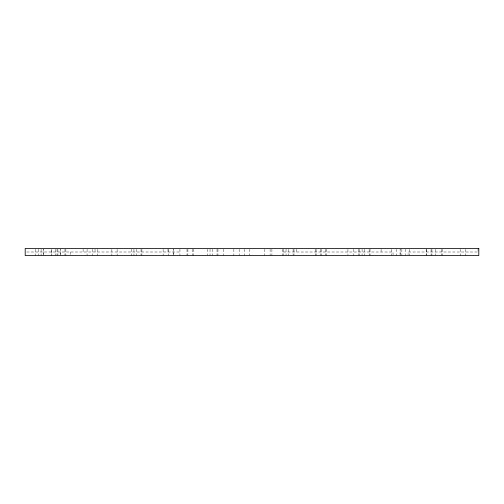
<?xml version="1.0" encoding="UTF-8"?>
<svg xmlns="http://www.w3.org/2000/svg" width="504" height="504" viewBox="0 0 504 504"><rect width="100%" height="100%" fill="white"/><g stroke="black" fill="none" stroke-linecap="round" stroke-linejoin="round"><path stroke-width="0.38" stroke-dasharray="2.52 1.89" d="M26.756 252L179.928 252M283.387 252L393.032 252L393.032 254.829M478.044 248.466L478.044 252L408.064 252L408.064 254.829M465.539 249.247L465.539 255.534M460.234 249.247L460.234 255.534M442.544 249.247L442.544 255.534M441.649 249.247L441.649 255.534M435.437 249.247L435.437 255.534M431.934 249.247L431.934 255.534M431.065 249.247L431.065 255.534M426.668 249.247L426.668 255.534M426.17 249.247L426.17 255.534M409.406 249.247L409.406 255.534M405.386 249.247L405.405 255.534M401.864 249.247L401.864 255.534M396.572 249.247L396.572 255.534M391.261 249.247L391.261 255.534M381.093 249.171L381.093 252M370.037 249.247L370.037 255.534M369.155 249.247L369.155 255.534M364.726 249.247L364.726 255.534M362.08 249.247L362.08 255.534M359.434 249.247L359.434 255.534M358.539 249.247L358.539 255.534M353.247 249.247L353.247 255.534M347.936 249.247L347.936 254.753M326.712 249.247L326.712 255.534M325.804 249.247L325.804 255.534M321.382 249.247L321.382 255.534M320.544 249.247L320.544 255.534M316.121 249.247L316.121 255.534M315.214 249.247L315.214 255.534M296.207 249.171L296.207 252M293.996 249.247L293.996 254.753M293.101 249.247L293.101 255.534M288.685 249.247L288.685 255.534M286.045 249.247L286.045 255.534M283.393 249.247L283.393 255.534M282.486 249.247L282.486 255.534M271.902 249.247L271.902 255.534M270.113 249.247L270.1 255.534M264.821 249.247L264.814 255.534M249.776 249.247L249.776 255.534M244.484 249.247L244.503 255.534M239.173 249.247L239.173 255.534M233.856 249.247L233.856 255.534M223.266 249.247L223.266 255.534M217.948 249.247L217.948 255.534M217.035 249.247L217.035 255.534M212.638 249.247L212.638 255.534M210.023 249.247L210.023 255.534M207.346 249.247L207.364 255.534M193.189 249.247L193.189 255.534M192.308 249.247L192.301 255.534M187.891 249.247L187.891 255.534M187.003 249.247L187.003 255.534M179.928 249.171L179.928 255.534M168.456 249.247L168.437 255.534M167.989 249.171L167.989 252M163.126 249.247L163.126 255.534M141.907 249.247L141.907 255.534M141.025 249.247L141.025 255.534M136.597 249.247L136.597 255.534M133.951 249.247L133.951 255.534M131.305 249.247L131.305 255.534M117.123 249.247L117.123 255.534M111.863 249.247L111.863 255.534M97.688 249.247L97.675 255.534M95.042 249.171L95.042 252M92.389 249.247L92.396 255.534M87.085 249.247L87.085 255.534M83.103 249.171L83.103 252M70.283 252L70.283 255.534M65.86 249.247L65.86 255.534M64.972 249.247L64.972 255.534M57.91 249.247L57.91 255.534M57.015 249.171L57.015 255.534M55.257 249.247L55.276 255.534M51.736 249.247L51.736 255.534L51.723 249.171M41.101 249.247L41.101 255.534M38.468 249.247L38.487 255.534M35.803 249.247L35.797 255.534M400.126 255.534L400.126 249.247L400.1 255.534M173.741 255.534L173.741 249.247L173.716 255.534M60.549 255.534L60.549 249.247L60.537 255.534M43.766 255.534L43.766 249.247L43.747 255.534"/><path stroke-width="0.76" d="M478.8 248.466L25.2 248.466L25.2 255.534L478.8 255.534L478.8 248.466"/></g></svg>
